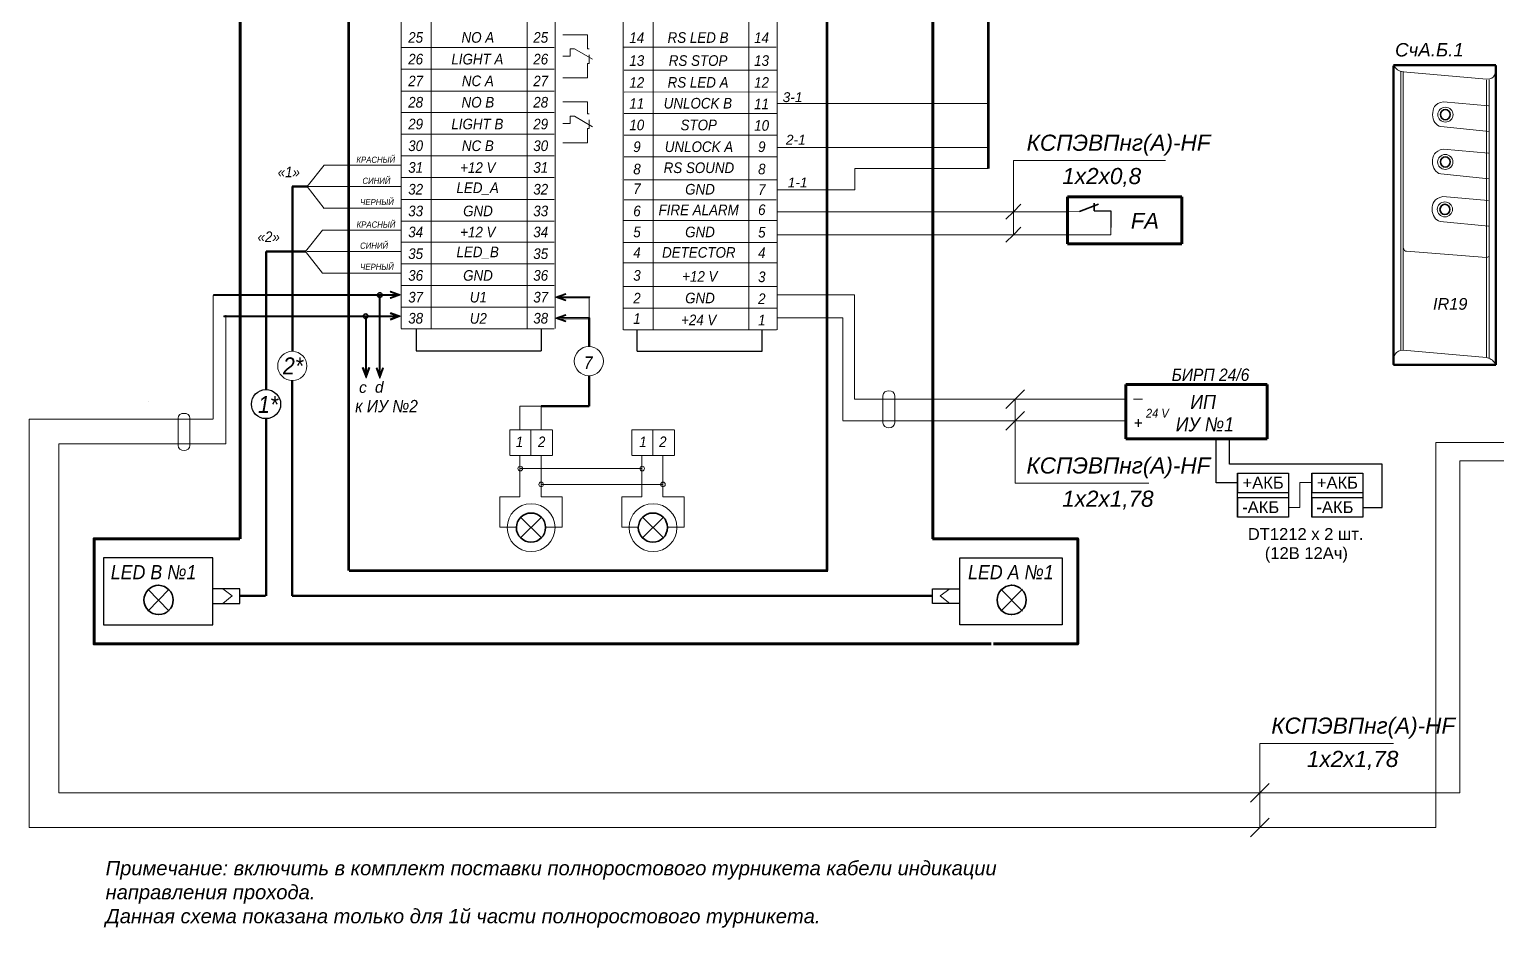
# Model space of a CAD drawing. Header units: millimetres. Extents: x -197802 to 287448, y -91833 to 169529.
# Drawn here: x 54336 to 81030, y -52302 to -35966 of the extents above; entities that cross this region are included whole.
import ezdxf

# ---------------------------------------------------------------- set-up
doc = ezdxf.new("R2010")
doc.units = ezdxf.units.MM
doc.layers.add('СКУД', color=7, linetype='Continuous')
doc.layers.add('Слой 1', color=7, linetype='Continuous')
doc.styles.add('79', font='ariali.ttf', dxfattribs={"height": 1})
doc.styles.get("Standard").update_dxf_attribs({"font": 'arial.ttf'})

# ---------------------------------------------------------------- blocks, each defined once
blk = doc.blocks.new('block 15')
at = {"layer": 'Слой 1'}
h = blk.add_hatch(color=7, dxfattribs=at)
h.dxf.hatch_style = 2
h.paths.add_polyline_path([(99.9, -202.34), (99.96, -202.5), (98.88, -202.9), (99.96, -203.29), (99.9, -203.46), (98.36, -202.9)])
at = {"layer": 'Слой 1', "lineweight": 0}
blk.add_lwpolyline([(99.9, -202.34), (99.96, -202.5), (98.88, -202.9), (99.96, -203.29), (99.9, -203.46), (98.36, -202.9), (99.9, -202.34)], dxfattribs=at)
blk = doc.blocks.new('block 14')
at = {"layer": 'Слой 1'}
h = blk.add_hatch(color=7, dxfattribs=at)
h.dxf.hatch_style = 2
edge = h.paths.add_edge_path()
edge.add_spline(control_points=[(103.48, -202.98), (103.48, -202.98), (98.86, -202.98), (98.86, -202.98), (98.81, -202.98), (98.77, -202.94), (98.77, -202.9), (98.77, -202.85), (98.81, -202.81), (98.86, -202.81), (98.86, -202.81), (103.48, -202.81), (103.48, -202.81), (103.53, -202.81), (103.56, -202.85), (103.56, -202.9), (103.56, -202.94), (103.53, -202.98), (103.48, -202.98)], knot_values=[0, 0, 0, 0, 1, 1, 1, 2, 2, 2, 3, 3, 3, 4, 4, 4, 5, 5, 5, 6, 6, 6, 6], degree=3, periodic=0)
at = {"layer": 'Слой 1', "lineweight": 0}
blk.add_open_spline([(103.48, -202.98), (103.48, -202.98), (98.86, -202.98), (98.86, -202.98), (98.81, -202.98), (98.77, -202.94), (98.77, -202.9), (98.77, -202.85), (98.81, -202.81), (98.86, -202.81), (98.86, -202.81), (103.48, -202.81), (103.48, -202.81), (103.53, -202.81), (103.56, -202.85), (103.56, -202.9), (103.56, -202.94), (103.53, -202.98), (103.48, -202.98)], degree=3, knots=[0, 0, 0, 0, 1, 1, 1, 2, 2, 2, 3, 3, 3, 4, 4, 4, 5, 5, 5, 6, 6, 6, 6], dxfattribs=at)
at = {"layer": 'Слой 1'}
blk.add_blockref('block 15', (0, 0), dxfattribs=at)
blk = doc.blocks.new('block 17')
at = {"layer": 'Слой 1'}
h = blk.add_hatch(color=7, dxfattribs=at)
h.dxf.hatch_style = 2
h.paths.add_polyline_path([(99.9, -205.49), (99.96, -205.66), (98.88, -206.05), (99.96, -206.45), (99.9, -206.61), (98.36, -206.05)])
at = {"layer": 'Слой 1', "lineweight": 0}
blk.add_lwpolyline([(99.9, -205.49), (99.96, -205.66), (98.88, -206.05), (99.96, -206.45), (99.9, -206.61), (98.36, -206.05), (99.9, -205.49)], dxfattribs=at)
blk = doc.blocks.new('block 16')
at = {"layer": 'Слой 1'}
h = blk.add_hatch(color=7, dxfattribs=at)
h.dxf.hatch_style = 2
edge = h.paths.add_edge_path()
edge.add_spline(control_points=[(103.48, -206.14), (103.48, -206.14), (98.86, -206.14), (98.86, -206.14), (98.81, -206.14), (98.77, -206.1), (98.77, -206.05), (98.77, -206), (98.81, -205.96), (98.86, -205.96), (98.86, -205.96), (103.48, -205.96), (103.48, -205.96), (103.53, -205.96), (103.56, -206), (103.56, -206.05), (103.56, -206.1), (103.53, -206.14), (103.48, -206.14)], knot_values=[0, 0, 0, 0, 1, 1, 1, 2, 2, 2, 3, 3, 3, 4, 4, 4, 5, 5, 5, 6, 6, 6, 6], degree=3, periodic=0)
at = {"layer": 'Слой 1', "lineweight": 0}
blk.add_open_spline([(103.48, -206.14), (103.48, -206.14), (98.86, -206.14), (98.86, -206.14), (98.81, -206.14), (98.77, -206.1), (98.77, -206.05), (98.77, -206), (98.81, -205.96), (98.86, -205.96), (98.86, -205.96), (103.48, -205.96), (103.48, -205.96), (103.53, -205.96), (103.56, -206), (103.56, -206.05), (103.56, -206.1), (103.53, -206.14), (103.48, -206.14)], degree=3, knots=[0, 0, 0, 0, 1, 1, 1, 2, 2, 2, 3, 3, 3, 4, 4, 4, 5, 5, 5, 6, 6, 6, 6], dxfattribs=at)
at = {"layer": 'Слой 1'}
blk.add_blockref('block 17', (0, 0), dxfattribs=at)
blk = doc.blocks.new('block 19')
at = {"layer": 'Слой 1'}
h = blk.add_hatch(color=7, dxfattribs=at)
h.dxf.hatch_style = 2
h.paths.add_polyline_path([(73.61, -203.1), (73.55, -202.94), (74.64, -202.54), (73.55, -202.15), (73.61, -201.98), (75.16, -202.54)])
at = {"layer": 'Слой 1', "lineweight": 0}
blk.add_lwpolyline([(73.61, -203.1), (73.55, -202.94), (74.64, -202.54), (73.55, -202.15), (73.61, -201.98), (75.16, -202.54), (73.61, -203.1)], dxfattribs=at)
blk = doc.blocks.new('block 18')
at = {"layer": 'Слой 1'}
h = blk.add_hatch(color=7, dxfattribs=at)
h.dxf.hatch_style = 2
edge = h.paths.add_edge_path()
edge.add_spline(control_points=[(74.66, -202.63), (74.66, -202.63), (47.05, -202.63), (47.05, -202.63), (47, -202.63), (46.96, -202.59), (46.96, -202.54), (46.96, -202.5), (47, -202.46), (47.05, -202.46), (47.05, -202.46), (74.66, -202.46), (74.66, -202.46), (74.71, -202.46), (74.75, -202.5), (74.75, -202.54), (74.75, -202.59), (74.71, -202.63), (74.66, -202.63)], knot_values=[0, 0, 0, 0, 1, 1, 1, 2, 2, 2, 3, 3, 3, 4, 4, 4, 5, 5, 5, 6, 6, 6, 6], degree=3, periodic=0)
at = {"layer": 'Слой 1', "lineweight": 0}
blk.add_open_spline([(74.66, -202.63), (74.66, -202.63), (47.05, -202.63), (47.05, -202.63), (47, -202.63), (46.96, -202.59), (46.96, -202.54), (46.96, -202.5), (47, -202.46), (47.05, -202.46), (47.05, -202.46), (74.66, -202.46), (74.66, -202.46), (74.71, -202.46), (74.75, -202.5), (74.75, -202.54), (74.75, -202.59), (74.71, -202.63), (74.66, -202.63)], degree=3, knots=[0, 0, 0, 0, 1, 1, 1, 2, 2, 2, 3, 3, 3, 4, 4, 4, 5, 5, 5, 6, 6, 6, 6], dxfattribs=at)
at = {"layer": 'Слой 1'}
blk.add_blockref('block 19', (0, 0), dxfattribs=at)
blk = doc.blocks.new('block 21')
at = {"layer": 'Слой 1'}
h = blk.add_hatch(color=7, dxfattribs=at)
h.dxf.hatch_style = 2
h.paths.add_polyline_path([(73.61, -205.2), (73.55, -205.37), (74.64, -205.76), (73.55, -206.16), (73.61, -206.32), (75.16, -205.76)])
at = {"layer": 'Слой 1', "lineweight": 0}
blk.add_lwpolyline([(73.61, -205.2), (73.55, -205.37), (74.64, -205.76), (73.55, -206.16), (73.61, -206.32), (75.16, -205.76), (73.61, -205.2)], dxfattribs=at)
blk = doc.blocks.new('block 20')
at = {"layer": 'Слой 1'}
h = blk.add_hatch(color=7, dxfattribs=at)
h.dxf.hatch_style = 2
edge = h.paths.add_edge_path()
edge.add_spline(control_points=[(74.66, -205.85), (74.66, -205.85), (48.57, -205.85), (48.57, -205.85), (48.52, -205.85), (48.49, -205.81), (48.49, -205.76), (48.49, -205.71), (48.52, -205.67), (48.57, -205.67), (48.57, -205.67), (74.66, -205.67), (74.66, -205.67), (74.71, -205.67), (74.75, -205.71), (74.75, -205.76), (74.75, -205.81), (74.71, -205.85), (74.66, -205.85)], knot_values=[0, 0, 0, 0, 1, 1, 1, 2, 2, 2, 3, 3, 3, 4, 4, 4, 5, 5, 5, 6, 6, 6, 6], degree=3, periodic=0)
at = {"layer": 'Слой 1', "lineweight": 0}
blk.add_open_spline([(74.66, -205.85), (74.66, -205.85), (48.57, -205.85), (48.57, -205.85), (48.52, -205.85), (48.49, -205.81), (48.49, -205.76), (48.49, -205.71), (48.52, -205.67), (48.57, -205.67), (48.57, -205.67), (74.66, -205.67), (74.66, -205.67), (74.71, -205.67), (74.75, -205.71), (74.75, -205.76), (74.75, -205.81), (74.71, -205.85), (74.66, -205.85)], degree=3, knots=[0, 0, 0, 0, 1, 1, 1, 2, 2, 2, 3, 3, 3, 4, 4, 4, 5, 5, 5, 6, 6, 6, 6], dxfattribs=at)
at = {"layer": 'Слой 1'}
blk.add_blockref('block 21', (0, 0), dxfattribs=at)
blk = doc.blocks.new('block 28')
at = {"layer": 'Слой 1', "color": 7, "lineweight": 18}
for points in [[(75.2, -207.61), (75.2, -145.78)], [(79.69, -207.61), (79.69, -145.78)]]:
    blk.add_lwpolyline(points, dxfattribs=at)
blk = doc.blocks.new('block 26')
at = {"layer": 'Слой 1'}
blk.add_blockref('block 28', (0, 0), dxfattribs=at)
blk = doc.blocks.new('block 31')
at = {"layer": 'Слой 1', "color": 7, "lineweight": 18}
for points in [[(108.59, -145.88), (108.59, -207.81)], [(113.09, -145.88), (113.09, -207.81)], [(131.66, -207.81), (113.09, -207.81), (108.64, -207.81)]]:
    blk.add_lwpolyline(points, dxfattribs=at)
blk = doc.blocks.new('block 29')
at = {"layer": 'Слой 1'}
blk.add_blockref('block 31', (0, 0), dxfattribs=at)
blk = doc.blocks.new('block 68')
at = {"layer": 'Слой 1'}
h = blk.add_hatch(color=7, dxfattribs=at)
h.dxf.hatch_style = 2
h.paths.add_polyline_path([(69.34, -213.51), (69.5, -213.45), (69.9, -214.53), (70.29, -213.45), (70.46, -213.51), (69.9, -215.05)])
at = {"layer": 'Слой 1', "lineweight": 0}
blk.add_lwpolyline([(69.34, -213.51), (69.5, -213.45), (69.9, -214.53), (70.29, -213.45), (70.46, -213.51), (69.9, -215.05), (69.34, -213.51)], dxfattribs=at)
blk = doc.blocks.new('block 67')
at = {"layer": 'Слой 1'}
h = blk.add_hatch(color=7, dxfattribs=at)
h.dxf.hatch_style = 2
edge = h.paths.add_edge_path()
edge.add_spline(control_points=[(69.9, -214.64), (69.85, -214.64), (69.81, -214.6), (69.81, -214.55), (69.81, -214.55), (69.81, -205.92), (69.81, -205.92), (69.81, -205.87), (69.85, -205.83), (69.9, -205.83), (69.95, -205.83), (69.99, -205.87), (69.99, -205.92), (69.99, -205.92), (69.99, -214.55), (69.99, -214.55), (69.99, -214.6), (69.95, -214.64), (69.9, -214.64)], knot_values=[0, 0, 0, 0, 1, 1, 1, 2, 2, 2, 3, 3, 3, 4, 4, 4, 5, 5, 5, 6, 6, 6, 6], degree=3, periodic=0)
at = {"layer": 'Слой 1', "lineweight": 0}
blk.add_open_spline([(69.9, -214.64), (69.85, -214.64), (69.81, -214.6), (69.81, -214.55), (69.81, -214.55), (69.81, -205.92), (69.81, -205.92), (69.81, -205.87), (69.85, -205.83), (69.9, -205.83), (69.95, -205.83), (69.99, -205.87), (69.99, -205.92), (69.99, -205.92), (69.99, -214.55), (69.99, -214.55), (69.99, -214.6), (69.95, -214.64), (69.9, -214.64)], degree=3, knots=[0, 0, 0, 0, 1, 1, 1, 2, 2, 2, 3, 3, 3, 4, 4, 4, 5, 5, 5, 6, 6, 6, 6], dxfattribs=at)
at = {"layer": 'Слой 1'}
blk.add_blockref('block 68', (0, 0), dxfattribs=at)
blk = doc.blocks.new('block 70')
at = {"layer": 'Слой 1'}
h = blk.add_hatch(color=7, dxfattribs=at)
h.dxf.hatch_style = 2
h.paths.add_polyline_path([(71.41, -213.57), (71.57, -213.5), (71.97, -214.59), (72.36, -213.5), (72.53, -213.57), (71.97, -215.11)])
at = {"layer": 'Слой 1', "lineweight": 0}
blk.add_lwpolyline([(71.41, -213.57), (71.57, -213.5), (71.97, -214.59), (72.36, -213.5), (72.53, -213.57), (71.97, -215.11), (71.41, -213.57)], dxfattribs=at)
blk = doc.blocks.new('block 69')
at = {"layer": 'Слой 1'}
h = blk.add_hatch(color=7, dxfattribs=at)
h.dxf.hatch_style = 2
edge = h.paths.add_edge_path()
edge.add_spline(control_points=[(71.97, -214.7), (71.92, -214.7), (71.88, -214.66), (71.88, -214.61), (71.88, -214.61), (71.88, -202.58), (71.88, -202.58), (71.88, -202.53), (71.92, -202.49), (71.97, -202.49), (72.02, -202.49), (72.05, -202.53), (72.05, -202.58), (72.05, -202.58), (72.05, -214.61), (72.05, -214.61), (72.05, -214.66), (72.02, -214.7), (71.97, -214.7)], knot_values=[0, 0, 0, 0, 1, 1, 1, 2, 2, 2, 3, 3, 3, 4, 4, 4, 5, 5, 5, 6, 6, 6, 6], degree=3, periodic=0)
at = {"layer": 'Слой 1', "lineweight": 0}
blk.add_open_spline([(71.97, -214.7), (71.92, -214.7), (71.88, -214.66), (71.88, -214.61), (71.88, -214.61), (71.88, -202.58), (71.88, -202.58), (71.88, -202.53), (71.92, -202.49), (71.97, -202.49), (72.02, -202.49), (72.05, -202.53), (72.05, -202.58), (72.05, -202.58), (72.05, -214.61), (72.05, -214.61), (72.05, -214.66), (72.02, -214.7), (71.97, -214.7)], degree=3, knots=[0, 0, 0, 0, 1, 1, 1, 2, 2, 2, 3, 3, 3, 4, 4, 4, 5, 5, 5, 6, 6, 6, 6], dxfattribs=at)
at = {"layer": 'Слой 1'}
blk.add_blockref('block 70', (0, 0), dxfattribs=at)

msp = doc.modelspace()

# ---------------------------------------------------------------- linework, layer by layer
at = {"color": 251, "lineweight": 18, "true_color": 0x636466}
msp.add_lwpolyline([(77242, -44659), (77451, -44659), (77451, -44210), (77667, -44210)], dxfattribs=at)
at = {"layer": 'СКУД', "color": 18, "lineweight": 18, "true_color": 0x000000}
for p, q in [((72238, -38353), (72238, -39702)), ((72238, -38353), (75004, -38353)), ((72374, -39146), (72238, -39282)), ((72238, -39282), (72102, -39417)), ((72238, -39702), (72103, -39838)), ((72374, -39566), (72238, -39702)), ((72269, -42690), (72100, -42860)), ((72439, -42521), (72269, -42690)), ((72439, -42918), (72269, -43088)), ((72269, -43088), (72100, -43257)), ((72883, -44221), (72269, -44221)), ((73415, -44221), (72883, -44221)), ((74700, -44221), (73415, -44221)), ((76722, -50479), (76722, -48953)), ((77336, -48953), (76722, -48953)), ((77868, -48953), (77336, -48953)), ((79153, -48953), (77868, -48953)), ((76722, -49851), (76553, -50020)), ((76892, -49681), (76722, -49851)), ((76892, -50310), (76722, -50479)), ((76722, -50479), (76553, -50649))]:
    msp.add_line(p, q, dxfattribs=at)
at = {"layer": 'СКУД', "color": 7, "lineweight": 15}
for p, q in [((67939, -39282), (73221, -39282)), ((73221, -39702), (67939, -39702))]:
    msp.add_line(p, q, dxfattribs=at)
at = {"layer": 'СКУД', "color": 7, "lineweight": 18}
for p, q in [((73072, -39282), (73443, -39281)), ((72743, -39702), (74010, -39702)), ((74010, -39702), (74010, -39569))]:
    msp.add_line(p, q, dxfattribs=at)
at = {"layer": 'СКУД', "color": 1, "lineweight": 18}
for p in [(79923, -43480), (91970, -43480)]:
    msp.add_line(p, (80361, -43480), dxfattribs=at)
at = {"layer": 'СКУД', "color": 7}
for p, q in [((76316, -44035), (77242, -44035)), ((76316, -44035), (76316, -44393)), ((77242, -44035), (77242, -44393)), ((77667, -44035), (78593, -44035)), ((77667, -44035), (77667, -44393)), ((78593, -44035), (78593, -44393)), ((77242, -44393), (76316, -44393)), ((76316, -44480), (77242, -44480)), ((76316, -44480), (76316, -44838)), ((77242, -44480), (77242, -44838)), ((78593, -44393), (77667, -44393)), ((77667, -44480), (78593, -44480)), ((77667, -44480), (77667, -44838)), ((78593, -44480), (78593, -44838)), ((77242, -44838), (76316, -44838)), ((78593, -44838), (77667, -44838))]:
    msp.add_line(p, q, dxfattribs=at)
at = {"layer": 'СКУД', "color": 241, "lineweight": 18, "true_color": 0xf7abae}
for p, q in [((91439, -43812), (80361, -43812)), ((80361, -43812), (80361, -46918))]:
    msp.add_line(p, q, dxfattribs=at)
at = {"layer": 'СКУД', "lineweight": 53}
msp.add_lwpolyline([(91967, -26126), (71781, -26126), (71781, -38495)], dxfattribs=at)
at = {"layer": 'СКУД', "color": 7, "lineweight": 50}
for points in [[(79151, -42062), (79151, -36629)], [(81016, -36618), (79152, -36618)], [(81017, -42069), (81017, -36622)], [(81016, -42067), (79152, -42067)]]:
    msp.add_lwpolyline(points, dxfattribs=at)
at = {"layer": 'СКУД', "color": 7, "lineweight": 18}
for points in [[(79285, -41794), (79285, -36733)], [(79330, -41801), (79330, -36741)], [(80846, -36872), (79330, -36741)], [(80846, -41935), (80846, -36889)], [(80891, -41943), (80891, -36882)], [(80884, -37356), (80062, -37285)], [(80891, -37824), (80014, -37735)], [(80882, -38216), (80060, -38146)], [(80889, -38685), (80012, -38595)], [(80874, -39079), (80053, -39008)], [(80882, -39547), (80005, -39458)], [(80846, -40114), (79389, -40002)], [(80846, -41935), (79330, -41801)]]:
    msp.add_lwpolyline(points, dxfattribs=at)
at = {"layer": 'СКУД', "color": 1, "lineweight": 18}
for points in [[(57680, -40806), (57680, -43051)], [(67942, -40795), (69345, -40795)], [(69345, -42690), (69345, -40795)], [(69345, -42690), (74282, -42690)], [(56499, -43053), (54336, -43053), (54336, -50479), (79923, -50479), (79923, -43480)], [(56499, -43053), (57680, -43053)]]:
    msp.add_lwpolyline(points, dxfattribs=at)
at = {"layer": 'СКУД', "color": 241, "lineweight": 18, "true_color": 0xf7abae}
for points in [[(57910, -41163), (57910, -43501)], [(67942, -41214), (69136, -41214)], [(69136, -43079), (69136, -41214)], [(69136, -43088), (74282, -43088)], [(56499, -43501), (54873, -43501), (54873, -49851), (80361, -49851), (80361, -46918)], [(56499, -43501), (57910, -43501)]]:
    msp.add_lwpolyline(points, dxfattribs=at)
at = {"layer": 'СКУД', "color": 18, "lineweight": 18, "true_color": 0x000000}
msp.add_lwpolyline([(72269, -44221), (72269, -42690)], dxfattribs=at)
at = {"layer": 'СКУД', "color": 7}
for points in [[(76316, -44214), (75927, -44214), (75927, -43415)], [(78593, -44659), (78945, -44659), (78945, -43872), (76170, -43872), (76170, -43415)]]:
    msp.add_lwpolyline(points, dxfattribs=at)
for points in [[(76316, -44035), (77242, -44035), (77242, -44838), (76316, -44838)], [(77667, -44035), (78593, -44035), (78593, -44838), (77667, -44838)]]:
    msp.add_lwpolyline(points, close=True, dxfattribs=at)
at = {"layer": 'СКУД', "color": 7, "lineweight": 18}
for points in [[(79152, -36618), (79200, -36687), (79237, -36727), (79341, -36739)], [(81014, -36620), (81014, -36757), (81006, -36876), (80854, -36869)], [(79865, -37519), (79865, -37412), (79895, -37311), (80062, -37285)], [(79865, -37519), (79865, -37622), (79925, -37720), (80014, -37735)], [(79863, -38380), (79863, -38273), (79893, -38172), (80060, -38146)], [(79863, -38380), (79863, -38482), (79923, -38580), (80012, -38595)], [(79856, -39242), (79856, -39135), (79886, -39034), (80053, -39008)], [(79856, -39242), (79856, -39345), (79915, -39443), (80005, -39458)], [(79337, -39943), (79337, -39976), (79361, -40002), (79389, -40002)], [(80891, -40084), (80891, -40101), (80871, -40114), (80846, -40114)], [(79148, -42065), (79148, -41913), (79189, -41798), (79330, -41801)], [(81017, -42069), (80965, -41995), (80951, -41961), (80846, -41935)]]:
    msp.add_open_spline(points, degree=3, dxfattribs=at)
for points in [[(79958, -37517), (79958, -37592), (80021, -37653), (80097, -37653), (80174, -37653), (80237, -37592), (80237, -37517), (80237, -37442), (80174, -37382), (80097, -37382), (80021, -37382), (79958, -37442), (79958, -37517)], [(79956, -38378), (79956, -38453), (80019, -38514), (80096, -38514), (80173, -38514), (80235, -38453), (80235, -38378), (80235, -38303), (80173, -38242), (80096, -38242), (80019, -38242), (79956, -38303), (79956, -38378)], [(79949, -39240), (79949, -39315), (80011, -39376), (80088, -39376), (80165, -39376), (80228, -39315), (80228, -39240), (80228, -39165), (80165, -39105), (80088, -39105), (80011, -39105), (79949, -39165), (79949, -39240)]]:
    msp.add_open_spline(points, degree=3, knots=[0, 0, 0, 0, 1, 1, 1, 2, 2, 2, 3, 3, 3, 4, 4, 4, 4], dxfattribs=at)
at = {"layer": 'СКУД', "color": 7, "lineweight": 35}
for points in [[(80008, -37517), (80008, -37569), (80048, -37610), (80097, -37610), (80147, -37610), (80187, -37569), (80187, -37517), (80187, -37466), (80147, -37424), (80097, -37424), (80048, -37424), (80008, -37466), (80008, -37517)], [(80006, -38378), (80006, -38429), (80046, -38471), (80096, -38471), (80145, -38471), (80185, -38429), (80185, -38378), (80185, -38327), (80145, -38285), (80096, -38285), (80046, -38285), (80006, -38327), (80006, -38378)], [(79999, -39240), (79999, -39292), (80039, -39333), (80088, -39333), (80137, -39333), (80177, -39292), (80177, -39240), (80177, -39189), (80137, -39147), (80088, -39147), (80039, -39147), (79999, -39189), (79999, -39240)]]:
    msp.add_open_spline(points, degree=3, knots=[0, 0, 0, 0, 1, 1, 1, 2, 2, 2, 3, 3, 3, 4, 4, 4, 4], dxfattribs=at)
at = {"layer": 'СКУД', "color": 7, "lineweight": 70}
for points in [[(73223, -39014), (73223, -39014), (73223, -39864), (73223, -39864)], [(75302, -39014), (75302, -39014), (73223, -39014), (73223, -39014)], [(75302, -39864), (75302, -39864), (75302, -39014), (75302, -39014)], [(73223, -39864), (73223, -39864), (75302, -39864), (75302, -39864)]]:
    msp.add_open_spline(points, degree=3, dxfattribs=at)
at = {"layer": 'СКУД', "color": 7, "lineweight": 35}
for points in [[(73785, -39144), (73785, -39144), (73443, -39281), (73443, -39281)], [(73707, -39265), (73707, -39265), (73707, -39130), (73707, -39130)]]:
    msp.add_open_spline(points, degree=3, dxfattribs=at)
at = {"layer": 'СКУД', "color": 7, "lineweight": 25}
for points in [[(73707, -39265), (73707, -39265), (74010, -39265), (74010, -39265)], [(74010, -39265), (74010, -39265), (74010, -39470), (74010, -39569)]]:
    msp.add_open_spline(points, degree=3, dxfattribs=at)
at = {"layer": 'Слой 1', "color": 7, "lineweight": 18}
for p, q in [((67939, -37316), (71781, -37316)), ((67939, -38112), (71781, -38112)), ((69356, -38495), (71781, -38495)), ((69356, -38886), (69356, -38495)), ((69356, -38886), (67939, -38886))]:
    msp.add_line(p, q, dxfattribs=at)
at = {"layer": 'Слой 1', "color": 7, "lineweight": 70}
for points in [[(58173, -45229), (58173, -31876)], [(70771, -31876), (70771, -45229)], [(74282, -43415), (74282, -42426)], [(76856, -42426), (74282, -42426)], [(76856, -43415), (76856, -42426)], [(76856, -43415), (74282, -43415)], [(58168, -45229), (55515, -45229), (55515, -47144), (57272, -47144)], [(70769, -45229), (70769, -45229)], [(70769, -45229), (73409, -45229), (73409, -47144), (71878, -47144)], [(71835, -47144), (57280, -47144)], [(71835, -47144), (71835, -47144)]]:
    msp.add_lwpolyline(points, dxfattribs=at)
at = {"layer": 'Слой 1', "color": 7, "lineweight": 53}
for points in [[(60150, -45806), (60150, -31876)], [(68852, -45806), (68852, -31876)], [(60155, -45806), (68864, -45806)]]:
    msp.add_lwpolyline(points, dxfattribs=at)
at = {"layer": 'Слой 1', "color": 7, "lineweight": 18}
for points in [[(63390, -41408), (63390, -33932)], [(63902, -33932), (63902, -41408)], [(67427, -33944), (67427, -41432)], [(67939, -41432), (67939, -33944)], [(63885, -36297), (61103, -36297)], [(65140, -36292), (67922, -36292)], [(65157, -36315), (65157, -36315)], [(67939, -36315), (67939, -36315)], [(61103, -36692), (63885, -36692)], [(67939, -36710), (65157, -36710)], [(63885, -37088), (61103, -37088)], [(67939, -37105), (65157, -37106)], [(61103, -37477), (63885, -37477)], [(67939, -37494), (65157, -37494)], [(63885, -37872), (61103, -37872)], [(65157, -37890), (67939, -37890)], [(59700, -38436), (59390, -38825)], [(59700, -38435), (61096, -38435)], [(61103, -38267), (63885, -38267)], [(65157, -38285), (67939, -38285)], [(63885, -38663), (61103, -38663)], [(65157, -38700), (67939, -38700)], [(59700, -39221), (59390, -38825)], [(59390, -38826), (61096, -38826)], [(59700, -39219), (61096, -39219)], [(63885, -39058), (61103, -39058)], [(65157, -39064), (67925, -39064)], [(61103, -39453), (63885, -39453)], [(67928, -39444), (65143, -39444)], [(59671, -39616), (59361, -40005)], [(59671, -39615), (61096, -39615)], [(59671, -40400), (59361, -40005)], [(59390, -40008), (61096, -40008)], [(61103, -39835), (63885, -39835)], [(67928, -39840), (65143, -39840)], [(63885, -40231), (61103, -40231)], [(67942, -40211), (65139, -40211)], [(61096, -40399), (59671, -40399)], [(63885, -40625), (61103, -40625)], [(64520, -40838), (64520, -41219)], [(65145, -40641), (67927, -40641)], [(61103, -41021), (63885, -41021)], [(67927, -41037), (65145, -41037)], [(61103, -41410), (63885, -41410)], [(74590, -42690), (74424, -42690)], [(63261, -42821), (63261, -43248)], [(63645, -42821), (63261, -42821)], [(63645, -42821), (63645, -43240)], [(63077, -43248), (63077, -43712)], [(63077, -43248), (63848, -43248)], [(63462, -43248), (63462, -43712)], [(63855, -43248), (63855, -43712)], [(65295, -43248), (65295, -43712)], [(65295, -43248), (66066, -43248)], [(65680, -43248), (65680, -43712)], [(66073, -43248), (66073, -43712)], [(63077, -43713), (63855, -43713)], [(63261, -43712), (63261, -44466)], [(63645, -43712), (63645, -44466)], [(65295, -43713), (66073, -43713)], [(65479, -43712), (65479, -44466)], [(65863, -43712), (65863, -44466)], [(63261, -43955), (65485, -43955)], [(63646, -44243), (65863, -44243)], [(63261, -44466), (62894, -44466)], [(62894, -44467), (62894, -45021)], [(64030, -44466), (63645, -44466)], [(64030, -44466), (64030, -45021)], [(65479, -44466), (65112, -44466)], [(65112, -44467), (65112, -45021)], [(66248, -44466), (65863, -44466)], [(66248, -44466), (66248, -45021)], [(63196, -45021), (62894, -45021)], [(64030, -45021), (63727, -45021)], [(65414, -45021), (65112, -45021)], [(66248, -45021), (65945, -45021)]]:
    msp.add_lwpolyline(points, dxfattribs=at)
at = {"layer": 'Слой 1', "color": 7, "lineweight": 20}
for points in [[(61101, -36244), (61101, -36244)], [(65139, -37121), (65139, -37121)], [(65139, -37510), (65139, -37510)], [(65139, -38300), (65139, -38300)], [(65117, -38703), (65117, -38703)], [(65139, -38703), (65139, -38703)], [(65142, -40661), (65142, -40661)], [(56506, -42740), (56506, -42740)], [(58028, -46271), (57854, -46139)], [(71082, -46139), (70908, -46271)], [(57854, -46408), (58028, -46271)], [(70908, -46271), (71082, -46408)]]:
    msp.add_lwpolyline(points, dxfattribs=at)
at = {"layer": 'Слой 1', "color": 7, "lineweight": 9}
for points in [[(64488, -36064), (64039, -36064)], [(64488, -36323), (64488, -36064)], [(64176, -36453), (64039, -36453)], [(64176, -36323), (64176, -36453)], [(64176, -36323), (64254, -36323)], [(64254, -36323), (64176, -36323)], [(64581, -36511), (64254, -36323)], [(64488, -36323), (64523, -36323)], [(64523, -36323), (64488, -36323)], [(64523, -36589), (64523, -36427)], [(64488, -36589), (64488, -36848)], [(64488, -36589), (64523, -36589)], [(64523, -36589), (64488, -36589)], [(64488, -36848), (64039, -36848)], [(64488, -37286), (64039, -37286)], [(64488, -37503), (64488, -37286)], [(64176, -37545), (64176, -37681)], [(64176, -37545), (64254, -37545)], [(64176, -37545), (64254, -37545)], [(64581, -37740), (64254, -37545)], [(64488, -37503), (64523, -37503)], [(64488, -37503), (64523, -37503)], [(64523, -37613), (64523, -37768)], [(64176, -37681), (64039, -37681)], [(64488, -37768), (64488, -38027)], [(64488, -37768), (64523, -37768)], [(64488, -37768), (64523, -37768)], [(64488, -38028), (64039, -38028)], [(69866, -43121), (69866, -42629)], [(70079, -43121), (70079, -42629)], [(57042, -43040), (57042, -43532)], [(57256, -43040), (57256, -43532)]]:
    msp.add_lwpolyline(points, dxfattribs=at)
at = {"layer": 'Слой 1', "color": 7, "lineweight": 50}
for points in [[(59390, -38824), (59120, -38824)], [(59123, -41821), (59123, -38824)], [(58642, -40007), (59361, -40007)], [(58642, -42515), (58642, -40007)], [(64520, -41733), (64520, -41219)], [(59120, -42352), (59120, -46271)], [(64520, -42265), (64520, -42821)], [(63645, -42821), (64520, -42821)], [(58642, -43046), (58642, -46269)], [(58633, -46271), (58168, -46271)], [(59120, -46270), (70746, -46270)]]:
    msp.add_lwpolyline(points, dxfattribs=at)
at = {"layer": 'Слой 1', "color": 7, "lineweight": 25}
for points in [[(61371, -41410), (61371, -41814)], [(63646, -41410), (63646, -41814)], [(65394, -41817), (65394, -41432)], [(67665, -41820), (67665, -41432)], [(61371, -41814), (63646, -41814)], [(65394, -41820), (67665, -41820)], [(58168, -45229), (58168, -45229)], [(70746, -45223), (70746, -45223)], [(55684, -45575), (55684, -46796)], [(57672, -45575), (55684, -45575)], [(57672, -46796), (57672, -45575)], [(71264, -46796), (71264, -45575)], [(71264, -45575), (73124, -45575)], [(73124, -45575), (73124, -46796)], [(58168, -46139), (57672, -46139)], [(58168, -46408), (58168, -46139)], [(70769, -46408), (70769, -46139)], [(70769, -46139), (71264, -46139)], [(57672, -46408), (58168, -46408)], [(71264, -46408), (70769, -46408)], [(55684, -46795), (57672, -46795)], [(73124, -46795), (71264, -46795)]]:
    msp.add_lwpolyline(points, dxfattribs=at)
at = {"layer": 'Слой 1', "color": 7, "lineweight": 35}
for points in [[(63662, -45222), (63267, -44833)], [(63662, -44833), (63267, -45222)], [(65880, -45222), (65485, -44833)], [(65880, -44833), (65485, -45222)], [(56493, -46544), (56882, -46148)], [(56882, -46544), (56493, -46148)], [(72401, -46544), (72012, -46148)], [(72012, -46544), (72401, -46148)]]:
    msp.add_lwpolyline(points, dxfattribs=at)
at = {"layer": 'Слой 1', "color": 7, "lineweight": 40}
msp.add_lwpolyline([(68864, -45806), (68864, -45806)], dxfattribs=at)
at = {"layer": 'Слой 1', "color": 7, "lineweight": 35}
for points, knots in [([(60752, -40800), (60752, -40823), (60734, -40842), (60711, -40842), (60688, -40842), (60669, -40823), (60669, -40800), (60669, -40776), (60688, -40757), (60711, -40757), (60734, -40757), (60752, -40776), (60752, -40800)], [0, 0, 0, 0, 1, 1, 1, 2, 2, 2, 3, 3, 3, 4, 4, 4, 4]), ([(60496, -41183), (60496, -41207), (60478, -41226), (60455, -41226), (60432, -41226), (60413, -41207), (60413, -41183), (60413, -41160), (60432, -41141), (60455, -41141), (60478, -41141), (60496, -41160), (60496, -41183)], [0, 0, 0, 0, 1, 1, 1, 2, 2, 2, 3, 3, 3, 4, 4, 4, 4]), ([(63196, -45021), (63202, -44879), (63319, -44762), (63462, -44762), (63611, -44762), (63727, -44879), (63727, -45021)], [0, 0, 0, 0, 1, 1, 1, 2, 2, 2, 2]), ([(65414, -45021), (65420, -44879), (65537, -44762), (65679, -44762), (65829, -44762), (65945, -44879), (65945, -45021)], [0, 0, 0, 0, 1, 1, 1, 2, 2, 2, 2]), ([(63462, -45293), (63319, -45293), (63196, -45170), (63196, -45028), (63196, -45028), (63196, -45021), (63196, -45021)], [0, 0, 0, 0, 1, 1, 1, 2, 2, 2, 2]), ([(63727, -45021), (63727, -45021), (63727, -45028), (63727, -45028), (63727, -45170), (63611, -45293), (63462, -45293)], [0, 0, 0, 0, 1, 1, 1, 2, 2, 2, 2]), ([(65679, -45293), (65537, -45293), (65414, -45170), (65414, -45028), (65414, -45028), (65414, -45021), (65414, -45021)], [0, 0, 0, 0, 1, 1, 1, 2, 2, 2, 2]), ([(65945, -45021), (65945, -45021), (65945, -45028), (65945, -45028), (65945, -45170), (65829, -45293), (65679, -45293)], [0, 0, 0, 0, 1, 1, 1, 2, 2, 2, 2]), ([(56694, -46608), (56694, -46608), (56687, -46608), (56687, -46608), (56545, -46608), (56421, -46492), (56421, -46343), (56421, -46200), (56545, -46077), (56687, -46077), (56687, -46077), (56694, -46077), (56694, -46077)], [0, 0, 0, 0, 1, 1, 1, 2, 2, 2, 3, 3, 3, 4, 4, 4, 4]), ([(56694, -46077), (56836, -46083), (56953, -46200), (56953, -46343), (56953, -46492), (56836, -46608), (56694, -46608)], [0, 0, 0, 0, 1, 1, 1, 2, 2, 2, 2]), ([(72200, -46077), (72058, -46083), (71941, -46200), (71941, -46343), (71941, -46492), (72058, -46608), (72200, -46608)], [0, 0, 0, 0, 1, 1, 1, 2, 2, 2, 2]), ([(72200, -46608), (72200, -46608), (72207, -46608), (72207, -46608), (72349, -46608), (72472, -46492), (72472, -46343), (72472, -46200), (72349, -46077), (72207, -46077), (72207, -46077), (72200, -46077), (72200, -46077)], [0, 0, 0, 0, 1, 1, 1, 2, 2, 2, 3, 3, 3, 4, 4, 4, 4])]:
    msp.add_open_spline(points, degree=3, knots=knots, dxfattribs=at)
at = {"layer": 'Слой 1', "color": 7, "lineweight": 20}
for points, knots in [([(59126, -41821), (59126, -41821), (59120, -41821), (59120, -41821), (58977, -41821), (58854, -41944), (58854, -42087), (58854, -42236), (58977, -42352), (59120, -42352), (59120, -42352), (59126, -42352), (59126, -42352)], [0, 0, 0, 0, 1, 1, 1, 2, 2, 2, 3, 3, 3, 4, 4, 4, 4]), ([(59126, -42352), (59269, -42352), (59385, -42236), (59385, -42087), (59385, -41944), (59269, -41827), (59126, -41821)], [0, 0, 0, 0, 1, 1, 1, 2, 2, 2, 2]), ([(64520, -41733), (64520, -41733), (64514, -41733), (64514, -41733), (64371, -41733), (64248, -41856), (64248, -41999), (64248, -42148), (64371, -42265), (64514, -42265), (64514, -42265), (64520, -42265), (64520, -42265)], [0, 0, 0, 0, 1, 1, 1, 2, 2, 2, 3, 3, 3, 4, 4, 4, 4]), ([(64520, -42265), (64663, -42265), (64779, -42148), (64779, -41999), (64779, -41856), (64663, -41740), (64520, -41733)], [0, 0, 0, 0, 1, 1, 1, 2, 2, 2, 2]), ([(63465, -45463), (63224, -45463), (63030, -45268), (63030, -45028), (63030, -44787), (63224, -44592), (63465, -44592), (63705, -44592), (63900, -44787), (63900, -45028), (63900, -45268), (63705, -45463), (63465, -45463)], [0, 0, 0, 0, 1, 1, 1, 2, 2, 2, 3, 3, 3, 4, 4, 4, 4]), ([(65683, -45463), (65442, -45463), (65248, -45268), (65248, -45028), (65248, -44787), (65442, -44592), (65683, -44592), (65923, -44592), (66118, -44787), (66118, -45028), (66118, -45268), (65923, -45463), (65683, -45463)], [0, 0, 0, 0, 1, 1, 1, 2, 2, 2, 3, 3, 3, 4, 4, 4, 4])]:
    msp.add_open_spline(points, degree=3, knots=knots, dxfattribs=at)
at = {"layer": 'Слой 1', "color": 7, "lineweight": 25}
for points, knots in [([(58636, -43046), (58493, -43046), (58376, -42930), (58376, -42781), (58376, -42638), (58493, -42522), (58636, -42515)], [0, 0, 0, 0, 1, 1, 1, 2, 2, 2, 2]), ([(58636, -42515), (58636, -42515), (58642, -42515), (58642, -42515), (58785, -42515), (58908, -42638), (58908, -42781), (58908, -42930), (58785, -43046), (58642, -43046), (58642, -43046), (58636, -43046), (58636, -43046)], [0, 0, 0, 0, 1, 1, 1, 2, 2, 2, 3, 3, 3, 4, 4, 4, 4])]:
    msp.add_open_spline(points, degree=3, knots=knots, dxfattribs=at)
at = {"layer": 'Слой 1', "color": 7, "lineweight": 9}
for points in [[(69866, -42629), (69869, -42507), (70079, -42507), (70079, -42629)], [(57042, -43040), (57045, -42919), (57256, -42919), (57256, -43040)], [(69866, -43121), (69869, -43242), (70079, -43242), (70079, -43121)], [(57042, -43532), (57045, -43654), (57256, -43654), (57256, -43532)]]:
    msp.add_open_spline(points, degree=3, dxfattribs=at)
at = {"layer": 'Слой 1', "lineweight": 0}
for points in [[(63226, -43955), (63226, -43978), (63244, -43997), (63267, -43997), (63290, -43997), (63309, -43978), (63309, -43955), (63309, -43931), (63290, -43912), (63267, -43912), (63244, -43912), (63226, -43931), (63226, -43955)], [(65443, -43955), (65443, -43978), (65462, -43997), (65485, -43997), (65508, -43997), (65527, -43978), (65527, -43955), (65527, -43931), (65508, -43912), (65485, -43912), (65462, -43912), (65443, -43931), (65443, -43955)], [(63605, -44243), (63605, -44267), (63623, -44286), (63646, -44286), (63669, -44286), (63688, -44267), (63688, -44243), (63688, -44220), (63669, -44200), (63646, -44200), (63623, -44200), (63605, -44220), (63605, -44243)], [(65822, -44243), (65822, -44267), (65841, -44286), (65864, -44286), (65887, -44286), (65906, -44267), (65906, -44243), (65906, -44220), (65887, -44200), (65864, -44200), (65841, -44200), (65822, -44220), (65822, -44243)]]:
    msp.add_open_spline(points, degree=3, knots=[0, 0, 0, 0, 1, 1, 1, 2, 2, 2, 3, 3, 3, 4, 4, 4, 4], dxfattribs=at)

# ---------------------------------------------------------------- block references
at = {"layer": 'Слой 1', "xscale": 120.9041392826363, "yscale": 120.9041392826363, "zscale": 120.9041392826363}
for name in ['block 26', 'block 29', 'block 18', 'block 69', 'block 14', 'block 20', 'block 67', 'block 16']:
    msp.add_blockref(name, (52010, -16307), dxfattribs=at)

# ---------------------------------------------------------------- texts
at = {"layer": 'СКУД', "color": 7, "style": '79'}
msp.add_text('FA', height=286.7, dxfattribs=at).set_placement((74375, -39590))
at = {"layer": 'СКУД', "color": 7}
for s, p in [('+АКБ', (76407, -44318)), ('+АКБ', (77758, -44318)), ('-АКБ', (76400, -44763)), ('-АКБ', (77751, -44763)), ('DT1212 х 2 шт. ', (76503, -45251)), ('(12В 12Ач)', (76812, -45599))]:
    msp.add_text(s, height=215.5, dxfattribs=at).set_placement(p)
for s, insert, char_height, attachment_point in [('{\\fArial|b0|i1|c204|p34;СчА.Б.1}', (80431, -36463), 243.74, 9), ('{\\fArial|b0|i1|c204|p34;КСПЭВПнг(А)-HF}', (72479, -38263), 293.39, 7), ('{\\fArial|b0|i1|c204|p34;1х2х0,8}', (73128, -38835), 293.39, 7), ('{\\fArial|b0|i1|c204|p34;IR19}', (80498, -41068), 212.33, 9), ('{\\fArial|b0|i1|c204|p34;КСПЭВПнг(А)-HF}', (72477, -44132), 293.39, 7), ('{\\fArial|b0|i1|c204|p34;1х2х1,78}', (73126, -44703), 293.39, 7), ('{\\fArial|b0|i1|c204|p34;КСПЭВПнг(А)-HF}', (76930, -48863), 293.39, 7), ('{\\fArial|b0|i1|c204|p34;1х2х1,78}', (77579, -49435), 293.39, 7)]:
    msp.add_mtext(s, dxfattribs=dict(at, insert=insert, char_height=char_height, attachment_point=attachment_point))
at = {"layer": 'СКУД', "color": 7, "attachment_point": 7}
for s, insert, char_height, width in [('{\\fArial|b0|i1|c204|p34;3-1}', (68041, -37291), 178.65, 125.64), ('{\\fArial|b0|i1|c204|p34;2-1}', (68100, -38062), 178.65, 125.64), ('{\\fArial|b0|i1|c204|p34;1-1}', (68133, -38839), 178.65, 125.64), ('\\pxl1,t4;{\\fArial|b0|i1|c204|p34;Примечание: включить в комплект поставки полноростового турникета кабели индикации направления прохода.\\PДанная схема показана только для 1й части полноростового турникета.}', (55462, -52302), 261.794, 18324.59)]:
    msp.add_mtext(s, dxfattribs=dict(at, insert=insert, char_height=char_height, width=width))
at = {"layer": 'Слой 1', "color": 7, "attachment_point": 7}
for s, insert, char_height in [('\\fArial|b0|i1|c0|p34;\\W0.900001;25', (61229, -36212), 193.36), ('\\fArial|b0|i1|c0|p34;\\W0.900001;NO A', (62199, -36212), 193.36), ('\\fArial|b0|i1|c0|p34;\\W0.900001;25', (63504, -36212), 193.36), ('\\fArial|b0|i1|c0|p34;\\W0.900001;14', (65252, -36214), 193.36), ('\\fArial|b0|i1|c0|p34;\\W0.900001;RS LED B', (65948, -36214), 193.36), ('\\fArial|b0|i1|c0|p34;\\W0.900001;14', (67522, -36214), 193.36), ('\\fArial|b0|i1|c0|p34;\\W0.900001;26', (61229, -36607), 193.36), ('\\fArial|b0|i1|c0|p34;\\W0.900001;LIGHT A', (62014, -36607), 193.36), ('\\fArial|b0|i1|c0|p34;\\W0.900001;26', (63504, -36607), 193.36), ('\\fArial|b0|i1|c0|p34;\\W0.900001;13', (65252, -36633), 193.36), ('\\fArial|b0|i1|c0|p34;\\W0.900001;RS STOP', (65969, -36633), 193.36), ('\\fArial|b0|i1|c0|p34;\\W0.900001;13', (67522, -36633), 193.36), ('\\fArial|b0|i1|c0|p34;\\W0.900001;27', (61229, -37002), 193.36), ('\\fArial|b0|i1|c0|p34;\\W0.900001;NC A', (62205, -37002), 193.36), ('\\fArial|b0|i1|c0|p34;\\W0.900001;27', (63504, -37002), 193.36), ('\\fArial|b0|i1|c0|p34;\\W0.900001;12', (65252, -37029), 193.36), ('\\fArial|b0|i1|c0|p34;\\W0.900001;RS LED A', (65948, -37029), 193.36), ('\\fArial|b0|i1|c0|p34;\\W0.900001;12', (67522, -37029), 193.36), ('\\fArial|b0|i1|c0|p34;\\W0.900001;28', (61229, -37391), 193.36), ('\\fArial|b0|i1|c0|p34;\\W0.900001;NO B', (62199, -37391), 193.36), ('\\fArial|b0|i1|c0|p34;\\W0.900001;28', (63504, -37391), 193.36), ('\\fArial|b0|i1|c0|p34;\\W0.900001;11', (65252, -37411), 193.36), ('\\fArial|b0|i1|c0|p34;\\W0.900001;UNLOCK B', (65877, -37409), 193.36), ('\\fArial|b0|i1|c0|p34;\\W0.900001;11', (67522, -37418), 193.36), ('\\fArial|b0|i1|c0|p34;\\W0.900001;29', (61229, -37787), 193.36), ('\\fArial|b0|i1|c0|p34;\\W0.900001;LIGHT B', (62014, -37787), 193.36), ('\\fArial|b0|i1|c0|p34;\\W0.900001;29', (63504, -37787), 193.36), ('\\fArial|b0|i1|c0|p34;\\W0.900001;10', (65252, -37804), 193.36), ('\\fArial|b0|i1|c0|p34;\\W0.900001;STOP', (66183, -37804), 193.36), ('\\fArial|b0|i1|c0|p34;\\W0.900001;10', (67523, -37813), 193.36), ('\\fArial|b0|i1|c0|p34;\\W0.900001;30', (61229, -38182), 193.36), ('\\fArial|b0|i1|c0|p34;\\W0.900001;NC B', (62205, -38182), 193.36), ('\\fArial|b0|i1|c0|p34;\\W0.900001;30', (63504, -38182), 193.36), ('\\fArial|b0|i1|c0|p34;\\W0.900001;9', (65323, -38200), 193.36), ('\\fArial|b0|i1|c0|p34;\\W0.900001;UNLOCK A', (65897, -38200), 193.36), ('\\fArial|b0|i1|c0|p34;\\W0.900001;9', (67594, -38200), 193.36), ('\\fArial|b0|i1|c0|p34;\\W0.900001;КРАСНЫЙ', (60286, -38395), 112.79), ('\\fArial|b0|i1|c0|p34;\\W0.900001;31', (61229, -38577), 193.36), ('\\fArial|b0|i1|c0|p34;\\W0.900001;+12 V', (62174, -38577), 193.36), ('\\fArial|b0|i1|c0|p34;\\W0.900001;31', (63504, -38577), 193.36), ('\\fArial|b0|i1|c0|p34;\\W0.900001;8', (65323, -38606), 193.36), ('\\fArial|b0|i1|c0|p34;\\W0.900001;RS SOUND', (65876, -38582), 193.36), ('\\fArial|b0|i1|c0|p34;\\W0.900001;8', (67594, -38606), 193.36), ('\\fArial|b0|i1|c0|p34;\\W0.900001;«1»', (58854, -38656), 193.36), ('\\fArial|b0|i1|c0|p34;\\W0.900001;СИНИЙ', (60396, -38779), 112.79), ('\\fArial|b0|i1|c0|p34;\\W0.900001;32', (61229, -38973), 193.36), ('\\fArial|b0|i1|c0|p34;\\W0.900001;LED_A', (62107, -38978), 193.36), ('\\fArial|b0|i1|c0|p34;\\W0.900001;32', (63504, -38973), 193.36), ('\\fArial|b0|i1|c0|p34;\\W0.900001;7', (65323, -38962), 193.36), ('\\fArial|b0|i1|c0|p34;\\W0.900001;GND', (66267, -38973), 193.36), ('\\fArial|b0|i1|c0|p34;\\W0.900001;7', (67594, -38978), 193.36), ('\\fArial|b0|i1|c0|p34;\\W0.900001;ЧЕРНЫЙ', (60353, -39163), 112.79), ('\\fArial|b0|i1|c0|p34;\\W0.900001;33', (61229, -39368), 193.36), ('\\fArial|b0|i1|c0|p34;\\W0.900001;GND', (62228, -39368), 193.36), ('\\fArial|b0|i1|c0|p34;\\W0.900001;33', (63504, -39368), 193.36), ('\\fArial|b0|i1|c0|p34;\\W0.900001;6', (65323, -39368), 193.36), ('\\fArial|b0|i1|c0|p34;\\W0.900001;FIRE ALARM', (65783, -39346), 193.36), ('\\fArial|b0|i1|c0|p34;\\W0.900001;6', (67594, -39346), 193.36), ('\\fArial|b0|i1|c0|p34;\\W0.900001;КРАСНЫЙ', (60290, -39574), 112.79), ('\\fArial|b0|i1|c0|p34;\\W0.900001;«2»', (58488, -39835), 193.36), ('\\fArial|b0|i1|c0|p34;\\W0.900001;34', (61229, -39750), 193.36), ('\\fArial|b0|i1|c0|p34;\\W0.900001;+12 V', (62174, -39750), 193.36), ('\\fArial|b0|i1|c0|p34;\\W0.900001;34', (63504, -39750), 193.36), ('\\fArial|b0|i1|c0|p34;\\W0.900001;5', (65323, -39750), 193.36), ('\\fArial|b0|i1|c0|p34;\\W0.900001;GND', (66267, -39750), 193.36), ('\\fArial|b0|i1|c0|p34;\\W0.900001;5', (67594, -39755), 193.36), ('\\fArial|b0|i1|c0|p34;\\W0.900001;СИНИЙ', (60353, -39958), 112.79), ('\\fArial|b0|i1|c0|p34;\\W0.900001;35', (61229, -40145), 193.36), ('\\fArial|b0|i1|c0|p34;\\W0.900001;LED_B', (62107, -40145), 193.36), ('\\fArial|b0|i1|c0|p34;\\W0.900001;35', (63504, -40145), 193.36), ('\\fArial|b0|i1|c0|p34;\\W0.900001;4', (65323, -40122), 193.36), ('\\fArial|b0|i1|c0|p34;\\W0.900001;DETECTOR', (65847, -40122), 193.36), ('\\fArial|b0|i1|c0|p34;\\W0.900001;4', (67594, -40126), 193.36), ('\\fArial|b0|i1|c0|p34;\\W0.900001;ЧЕРНЫЙ', (60353, -40342), 112.79), ('\\fArial|b0|i1|c0|p34;\\W0.900001;36', (61229, -40540), 193.36), ('\\fArial|b0|i1|c0|p34;\\W0.900001;GND', (62228, -40540), 193.36), ('\\fArial|b0|i1|c0|p34;\\W0.900001;36', (63504, -40540), 193.36), ('\\fArial|b0|i1|c0|p34;\\W0.900001;3', (65323, -40540), 193.36), ('\\fArial|b0|i1|c0|p34;\\W0.900001;+12 V', (66213, -40556), 193.36), ('\\fArial|b0|i1|c0|p34;\\W0.900001;3', (67594, -40566), 193.36), ('\\fArial|b0|i1|c0|p34;\\W0.900001;37', (61229, -40936), 193.36), ('\\fArial|b0|i1|c0|p34;\\W0.900001;U1', (62349, -40936), 193.36), ('\\fArial|b0|i1|c0|p34;\\W0.900001;37', (63504, -40936), 193.36), ('\\fArial|b0|i1|c0|p34;\\W0.900001;2', (65323, -40951), 193.36), ('\\fArial|b0|i1|c0|p34;\\W0.900001;GND', (66267, -40951), 193.36), ('\\fArial|b0|i1|c0|p34;\\W0.900001;2', (67594, -40962), 193.36), ('\\fArial|b0|i1|c0|p34;\\W0.900001;38', (61229, -41319), 193.36), ('\\fArial|b0|i1|c0|p34;\\W0.900001;U2', (62349, -41322), 193.36), ('\\fArial|b0|i1|c0|p34;\\W0.900001;38', (63504, -41319), 193.36), ('\\fArial|b0|i1|c0|p34;\\W0.900001;1', (65323, -41322), 193.36), ('\\fArial|b0|i1|c0|p34;\\W0.900001;+24 V', (66193, -41347), 193.36), ('\\fArial|b0|i1|c0|p34;\\W0.900001;1', (67594, -41349), 193.36), ('{\\fArial|b0|i1|c204|p34;\\W0.9;2*}', (58950, -42241), 309.51), ('\\fArial|b0|i1|c0|p34;\\W0.900001;7', (64425, -42141), 225.58), ('{\\fArial|b0|i1|c204|p34;\\W0.9;БИРП 24/6}', (75118, -42364), 225.58), ('\\fArial|b0|i1|c0|p34;\\W1;c', (60334, -42580), 203.02), ('\\fArial|b0|i1|c0|p34;\\W1;d', (60623, -42577), 203.02), ('{\\fArial|b0|i1|c204|p34;\\W0.9;1*}', (58496, -42943), 309.51), ('\\fArial|b0|i1|c0|p34;\\W0.900001;к ИУ №2', (60264, -42934), 225.58), ('\\fArial|b0|i1|c0|p34;\\W0.900001;ИП ', (75457, -42871), 257.81), ('\\fArial|b0|i1|c0|p34;\\W0.900001;24 V', (74649, -43028), 161.13), ('\\fArial|b0|i1|c0|p34;\\W0.900001;ИУ №1', (75192, -43281), 257.81), ('\\fArial|b0|i1|c0|p34;\\W0.900001;1', (63185, -43564), 193.36), ('\\fArial|b0|i1|c0|p34;\\W0.900001;2', (63589, -43564), 193.36), ('\\fArial|b0|i1|c0|p34;\\W0.900001;1', (65432, -43564), 193.36), ('\\fArial|b0|i1|c0|p34;\\W0.900001;2', (65793, -43564), 193.36), ('\\fArial|b0|i1|c0|p34;\\W0.900001;LED B №1', (55817, -45967), 257.81), ('\\fArial|b0|i1|c0|p34;\\W0.900001;LED A №1', (71413, -45967), 257.81)]:
    msp.add_mtext(s, dxfattribs=dict(at, insert=insert, char_height=char_height))
at = {"layer": 'Слой 1', "color": 7, "extrusion": (0, 0, -1), "insert": (74424, -43028), "char_height": 203.02, "attachment_point": 7, "text_direction": (1, 0, 0)}
msp.add_mtext('\\fArial|b0|i1|c0|p34;\\W1;+', dxfattribs=at)

doc.saveas('drawing.dxf')
